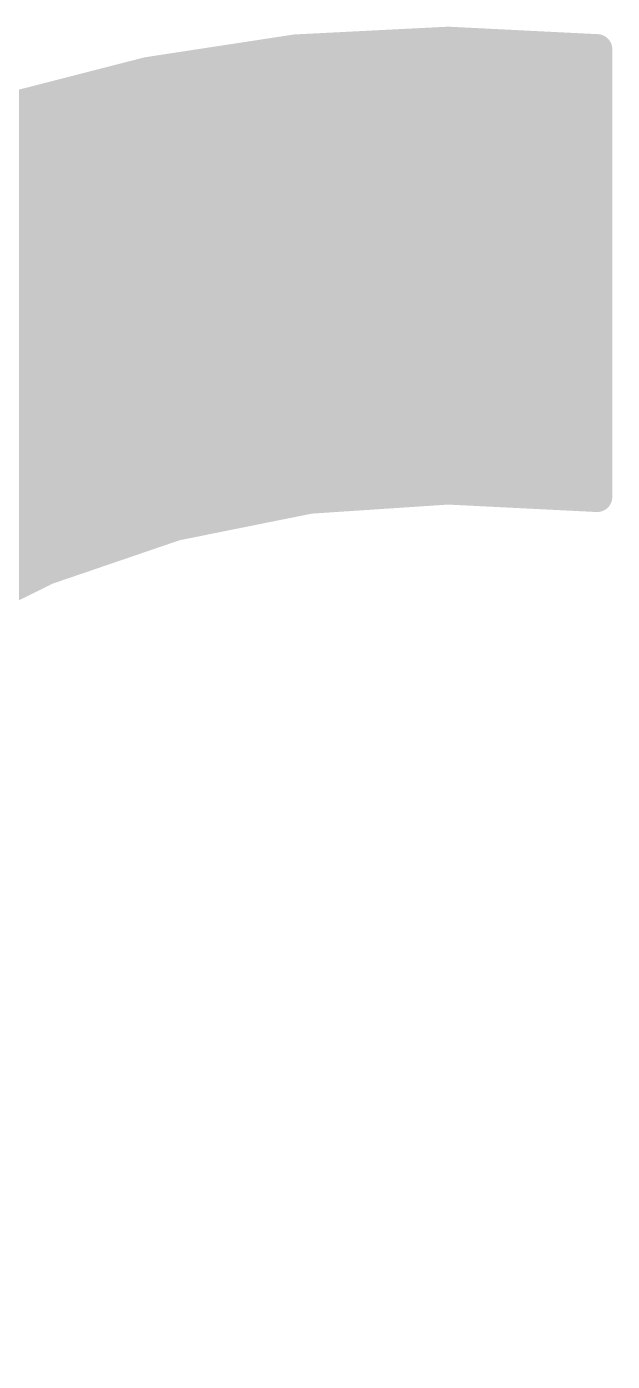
# Model space of a CAD drawing. Extents: x -4 to 157, y -7 to 87.
# Drawn here: x 40.286 to 41.257, y 27.349 to 29.56 of the extents above; entities that cross this region are included whole.
import ezdxf

# ---------------------------------------------------------------- set-up
doc = ezdxf.new("R2010")
doc.units = 0
doc.layers.add('2D_LINE_126', color=255, linetype='CONTINUOUS')

# ---------------------------------------------------------------- blocks, each defined once
blk = doc.blocks.new('SMOOTH_0$05')
at = {"const_width": 0.025}
blk.add_lwpolyline([(-0.0125, 0, 1), (0.0125, 0, 1)], format="xyb", close=True, dxfattribs=at)
blk = doc.blocks.new('DRAWING_204')
at = {"layer": '2D_LINE_126', "const_width": 0.05}
for points in [[(-0.6967, -1.7189), (1.7765, 0.7543)], [(-0.6966, -1.7157), (1.7733, 0.7542)], [(-0.6966, -1.7218), (1.7794, 0.7542)], [(-0.6965, -1.7124), (1.77, 0.7541)], [(-0.6964, -1.7248), (1.7824, 0.754)], [(-0.6963, -1.7092), (1.7668, 0.7539)], [(-0.6963, -1.7277), (1.7853, 0.7539)], [(-0.6961, -1.7059), (1.7635, 0.7538)], [(-0.6961, -1.7307), (1.7883, 0.7537)], [(-0.696, -1.7026), (1.7603, 0.7536)], [(-0.696, -1.7336), (1.7912, 0.7536)], [(-0.6958, -1.6994), (1.757, 0.7534)], [(-0.6958, -1.7366), (1.7942, 0.7534)], [(-0.6957, -1.7395), (1.7971, 0.7533)], [(-0.6956, -1.6961), (1.7537, 0.7533)], [(-0.6955, -1.6929), (1.7505, 0.7531)], [(-0.6953, -1.6896), (1.7472, 0.7529)], [(-0.6952, -1.6863), (1.7439, 0.7528)], [(-0.695, -1.6831), (1.7407, 0.7526)], [(-0.6948, -1.6798), (1.7374, 0.7524)], [(-0.6947, -1.6766), (1.7342, 0.7523)], [(-0.6945, -1.6733), (1.7309, 0.7521)], [(-0.6943, -1.67), (1.7276, 0.7519)], [(-0.6942, -1.6668), (1.7244, 0.7518)], [(-0.694, -1.6635), (1.7211, 0.7516)], [(-0.6938, -1.6602), (1.7179, 0.7514)], [(-0.6937, -1.657), (1.7146, 0.7513)], [(-0.6935, -1.6537), (1.7113, 0.7511)], [(-0.6933, -1.6505), (1.7081, 0.751)], [(-0.6932, -1.6472), (1.7048, 0.7508)], [(-0.693, -1.6439), (1.7015, 0.7506)], [(-0.6928, -1.6407), (1.6983, 0.7505)], [(-0.6927, -1.6374), (1.695, 0.7503)], [(-0.6925, -1.6341), (1.6918, 0.7501)], [(-0.6924, -1.6309), (1.6885, 0.75)], [(-0.6922, -1.6276), (1.6852, 0.7498)], [(-0.692, -1.6244), (1.682, 0.7496)], [(-0.6919, -1.6211), (1.6787, 0.7495)], [(-0.6917, -1.6178), (1.6754, 0.7493)], [(-0.6915, -1.6146), (1.6722, 0.7491)], [(0.5603, -0.4866), (1.8001, 0.7531)], [(0.5849, -0.4652), (1.803, 0.753)], [(0.6094, -0.4438), (1.806, 0.7529)], [(0.6339, -0.4223), (1.8089, 0.7527)], [(0.6584, -0.4009), (1.8119, 0.7526)], [(0.683, -0.3795), (1.8148, 0.7524)], [(0.7075, -0.358), (1.8178, 0.7523)], [(0.727, -0.3416), (1.8207, 0.7521)], [(0.7363, -0.3354), (1.8237, 0.752)], [(0.7456, -0.3292), (1.8266, 0.7518)], [(0.7549, -0.323), (1.8296, 0.7517)], [(0.7642, -0.3168), (1.8325, 0.7515)], [(0.7735, -0.3106), (1.8355, 0.7514)], [(0.7828, -0.3044), (1.8384, 0.7512)], [(0.7922, -0.2982), (1.8414, 0.7511)], [(0.8015, -0.2919), (1.8443, 0.7509)], [(0.8108, -0.2857), (1.8473, 0.7508)], [(0.8201, -0.2795), (1.8502, 0.7506)], [(0.8294, -0.2733), (1.8532, 0.7505)], [(0.8387, -0.2671), (1.8561, 0.7503)], [(0.848, -0.2609), (1.8591, 0.7502)], [(0.8573, -0.2547), (1.862, 0.75)], [(0.8666, -0.2485), (1.865, 0.7499)], [(0.8759, -0.2423), (1.8679, 0.7497)], [(0.8852, -0.2361), (1.8709, 0.7496)], [(0.8945, -0.2299), (1.8738, 0.7495)], [(0.9038, -0.2237), (1.8768, 0.7493)], [(0.9122, -0.2184), (1.8797, 0.7492)], [(0.9183, -0.2154), (1.8827, 0.749)], [(1.523, 0.7416), (1.7758, 0.7544)], [(1.7758, 0.7544), (2.023, 0.742)], [(-0.6914, -1.6113), (1.6689, 0.749)], [(-0.6912, -1.608), (1.6657, 0.7488)], [(-0.691, -1.6048), (1.6624, 0.7486)], [(-0.6909, -1.6015), (1.6591, 0.7485)], [(-0.6907, -1.5983), (1.6559, 0.7483)], [(-0.6905, -1.595), (1.6526, 0.7481)], [(-0.6904, -1.5917), (1.6493, 0.748)], [(-0.6902, -1.5885), (1.6461, 0.7478)], [(-0.69, -1.5852), (1.6428, 0.7477)], [(-0.6899, -1.5819), (1.6396, 0.7475)], [(-0.6897, -1.5787), (1.6363, 0.7473)], [(-0.6896, -1.5754), (1.633, 0.7472)], [(-0.6894, -1.5722), (1.6298, 0.747)], [(-0.6892, -1.5689), (1.6265, 0.7468)], [(-0.6891, -1.5656), (1.6232, 0.7467)], [(-0.6889, -1.5624), (1.62, 0.7465)], [(-0.6887, -1.5591), (1.6167, 0.7463)], [(-0.6886, -1.5559), (1.6135, 0.7462)], [(-0.6884, -1.5526), (1.6102, 0.746)], [(-0.6882, -1.5493), (1.6069, 0.7458)], [(-0.6881, -1.5461), (1.6037, 0.7457)], [(-0.6879, -1.5428), (1.6004, 0.7455)], [(-0.6877, -1.5395), (1.5971, 0.7453)], [(-0.6876, -1.5363), (1.5939, 0.7452)], [(-0.6874, -1.533), (1.5906, 0.745)], [(-0.6872, -1.5298), (1.5874, 0.7449)], [(-0.6871, -1.5265), (1.5841, 0.7447)], [(-0.6869, -1.5232), (1.5808, 0.7445)], [(-0.6868, -1.52), (1.5776, 0.7444)], [(-0.6866, -1.5167), (1.5743, 0.7442)], [(-0.6864, -1.5134), (1.5711, 0.744)], [(-0.6863, -1.5102), (1.5678, 0.7439)], [(-0.6861, -1.5069), (1.5645, 0.7437)], [(-0.6859, -1.5037), (1.5613, 0.7435)], [(-0.6858, -1.5004), (1.558, 0.7434)], [(-0.6856, -1.4971), (1.5547, 0.7432)], [(-0.6854, -1.4939), (1.5515, 0.743)], [(-0.6853, -1.4906), (1.5482, 0.7429)], [(-0.6851, -1.4873), (1.545, 0.7427)], [(-0.6849, -1.4841), (1.5417, 0.7425)], [(-0.6848, -1.4808), (1.5384, 0.7424)], [(-0.6846, -1.4776), (1.5352, 0.7422)], [(-0.6844, -1.4743), (1.5319, 0.7421)], [(-0.6843, -1.471), (1.5286, 0.7419)], [(-0.6841, -1.4678), (1.5254, 0.7417)], [(-0.6838, -1.4644), (1.522, 0.7415)], [(-0.6833, -1.4608), (1.5184, 0.7409)], [(-0.6827, -1.4571), (1.5147, 0.7403)], [(-0.6822, -1.4534), (1.5111, 0.7398)], [(-0.6816, -1.4498), (1.5074, 0.7392)], [(-0.6811, -1.4461), (1.5037, 0.7387)], [(-0.6805, -1.4425), (1.5001, 0.7381)], [(-0.6799, -1.4388), (1.4964, 0.7376)], [(-0.6794, -1.4352), (1.4928, 0.737)], [(-0.6788, -1.4315), (1.4891, 0.7364)], [(-0.6783, -1.4279), (1.4855, 0.7359)], [(-0.6777, -1.4242), (1.4818, 0.7353)], [(-0.6772, -1.4205), (1.4782, 0.7348)], [(-0.6766, -1.4169), (1.4745, 0.7342)], [(-0.676, -1.4132), (1.4708, 0.7336)], [(-0.6755, -1.4096), (1.4672, 0.7331)], [(-0.6749, -1.4059), (1.4635, 0.7325)], [(-0.6744, -1.4023), (1.4599, 0.732)], [(-0.6738, -1.3986), (1.4562, 0.7314)], [(-0.6732, -1.395), (1.4526, 0.7309)], [(-0.6727, -1.3913), (1.4489, 0.7303)], [(-0.6721, -1.3876), (1.4453, 0.7297)], [(-0.6716, -1.384), (1.4416, 0.7292)], [(-0.671, -1.3803), (1.4379, 0.7286)], [(-0.6705, -1.3767), (1.4343, 0.7281)], [(-0.6699, -1.373), (1.4306, 0.7275)], [(-0.6693, -1.3694), (1.427, 0.727)], [(0.9244, -0.2123), (1.8856, 0.7489)], [(0.9306, -0.2093), (1.8886, 0.7487)], [(0.9367, -0.2063), (1.8915, 0.7486)], [(0.9428, -0.2033), (1.8945, 0.7484)], [(0.9489, -0.2002), (1.8974, 0.7483)], [(0.955, -0.1972), (1.9004, 0.7481)], [(0.9612, -0.1942), (1.9033, 0.748)], [(0.9673, -0.1912), (1.9063, 0.7478)], [(0.9734, -0.1881), (1.9092, 0.7477)], [(0.9795, -0.1851), (1.9122, 0.7475)], [(0.9857, -0.1821), (1.9151, 0.7474)], [(0.9918, -0.1791), (1.9181, 0.7472)], [(0.9979, -0.176), (1.921, 0.7471)], [(1.004, -0.173), (1.924, 0.7469)], [(1.0101, -0.17), (1.9269, 0.7468)], [(1.0163, -0.167), (1.9299, 0.7466)], [(1.0224, -0.1639), (1.9328, 0.7465)], [(1.0285, -0.1609), (1.9358, 0.7463)], [(1.0346, -0.1579), (1.9387, 0.7462)], [(1.0408, -0.1549), (1.9417, 0.7461)], [(1.0469, -0.1518), (1.9446, 0.7459)], [(1.053, -0.1488), (1.9476, 0.7458)], [(1.0591, -0.1458), (1.9505, 0.7456)], [(1.0652, -0.1428), (1.9535, 0.7455)], [(1.0714, -0.1397), (1.9564, 0.7453)], [(1.0775, -0.1367), (1.9594, 0.7452)], [(1.0836, -0.1337), (1.9623, 0.745)], [(1.0897, -0.1307), (1.9653, 0.7449)], [(1.0959, -0.1276), (1.9682, 0.7447)], [(1.102, -0.1246), (1.9712, 0.7446)], [(1.1081, -0.1216), (1.9741, 0.7444)], [(1.1135, -0.1192), (1.9771, 0.7443)], [(1.1182, -0.1176), (1.98, 0.7441)], [(1.1229, -0.116), (1.983, 0.744)], [(1.1277, -0.1144), (1.9859, 0.7438)], [(1.1324, -0.1128), (1.9889, 0.7437)], [(1.1371, -0.1112), (1.9918, 0.7435)], [(1.1418, -0.1096), (1.9948, 0.7434)], [(1.1465, -0.108), (1.9977, 0.7432)], [(1.1512, -0.1064), (2.0007, 0.7431)], [(1.1559, -0.1048), (2.0036, 0.7429)], [(1.1606, -0.1032), (2.0066, 0.7428)], [(1.1653, -0.1016), (2.0095, 0.7426)], [(1.17, -0.1), (2.0125, 0.7425)], [(1.1747, -0.0984), (2.0154, 0.7424)], [(1.1794, -0.0968), (2.0184, 0.7422)], [(1.1841, -0.0952), (2.0213, 0.7421)], [(1.1888, -0.0935), (2.023, 0.7407)], [(1.1935, -0.0919), (2.023, 0.7376)], [(1.1982, -0.0903), (2.023, 0.7345)], [(1.2029, -0.0887), (2.023, 0.7314)], [(1.2076, -0.0871), (2.023, 0.7283)], [(1.2775, 0.7041), (1.523, 0.7416)], [(2.023, 0.742), (2.023, 0.0002)], [(-0.6688, -1.3657), (1.4233, 0.7264)], [(-0.6682, -1.3621), (1.4197, 0.7258)], [(-0.6677, -1.3584), (1.416, 0.7253)], [(-0.6671, -1.3547), (1.4124, 0.7247)], [(-0.6666, -1.3511), (1.4087, 0.7242)], [(-0.666, -1.3474), (1.405, 0.7236)], [(-0.6654, -1.3438), (1.4014, 0.723)], [(-0.6649, -1.3401), (1.3977, 0.7225)], [(-0.6643, -1.3365), (1.3941, 0.7219)], [(-0.6638, -1.3328), (1.3904, 0.7214)], [(-0.6632, -1.3292), (1.3868, 0.7208)], [(-0.6626, -1.3255), (1.3831, 0.7203)], [(-0.6621, -1.3219), (1.3795, 0.7197)], [(-0.6615, -1.3182), (1.3758, 0.7191)], [(-0.661, -1.3145), (1.3721, 0.7186)], [(-0.6604, -1.3109), (1.3685, 0.718)], [(-0.6599, -1.3072), (1.3648, 0.7175)], [(-0.6593, -1.3036), (1.3612, 0.7169)], [(-0.6587, -1.2999), (1.3575, 0.7164)], [(-0.6582, -1.2963), (1.3539, 0.7158)], [(-0.6576, -1.2926), (1.3502, 0.7152)], [(-0.6571, -1.289), (1.3466, 0.7147)], [(-0.6565, -1.2853), (1.3429, 0.7141)], [(-0.656, -1.2816), (1.3392, 0.7136)], [(-0.6554, -1.278), (1.3356, 0.713)], [(-0.6548, -1.2743), (1.3319, 0.7124)], [(-0.6543, -1.2707), (1.3283, 0.7119)], [(-0.6537, -1.267), (1.3246, 0.7113)], [(-0.6532, -1.2634), (1.321, 0.7108)], [(-0.6526, -1.2597), (1.3173, 0.7102)], [(-0.652, -1.2561), (1.3137, 0.7097)], [(-0.6515, -1.2524), (1.31, 0.7091)], [(-0.6509, -1.2487), (1.3064, 0.7085)], [(-0.6504, -1.2451), (1.3027, 0.708)], [(-0.6498, -1.2414), (1.299, 0.7074)], [(-0.6493, -1.2378), (1.2954, 0.7069)], [(-0.6487, -1.2341), (1.2917, 0.7063)], [(-0.6481, -1.2305), (1.2881, 0.7058)], [(-0.6476, -1.2268), (1.2844, 0.7052)], [(1.2123, -0.0855), (2.023, 0.7252)], [(1.217, -0.0839), (2.023, 0.7221)], [(1.2217, -0.0823), (2.023, 0.719)], [(1.2264, -0.0807), (2.023, 0.7159)], [(1.2311, -0.0791), (2.023, 0.7128)], [(1.2358, -0.0775), (2.023, 0.7097)], [(1.2405, -0.0759), (2.023, 0.7066)], [(-0.647, -1.2232), (1.2808, 0.7046)], [(-0.6464, -1.2194), (1.2771, 0.704)], [(-0.6453, -1.2153), (1.2729, 0.703)], [(-0.6443, -1.2111), (1.2687, 0.7019)], [(-0.6432, -1.2069), (1.2645, 0.7008)], [(-0.6421, -1.2028), (1.2604, 0.6997)], [(-0.6411, -1.1986), (1.2562, 0.6987)], [(-0.64, -1.1944), (1.252, 0.6976)], [(-0.6389, -1.1903), (1.2479, 0.6965)], [(-0.6378, -1.1861), (1.2437, 0.6955)], [(-0.6368, -1.1819), (1.2395, 0.6944)], [(-0.6357, -1.1778), (1.2354, 0.6933)], [(-0.6346, -1.1736), (1.2312, 0.6922)], [(-0.6336, -1.1694), (1.227, 0.6912)], [(-0.6325, -1.1652), (1.2229, 0.6901)], [(-0.6314, -1.1611), (1.2187, 0.689)], [(-0.6303, -1.1569), (1.2145, 0.6879)], [(-0.6293, -1.1527), (1.2103, 0.6869)], [(-0.6282, -1.1486), (1.2062, 0.6858)], [(-0.6271, -1.1444), (1.202, 0.6847)], [(-0.626, -1.1402), (1.1978, 0.6837)], [(1.0405, 0.6432), (1.2775, 0.7041)], [(1.2453, -0.0743), (2.023, 0.7035)], [(1.25, -0.0727), (2.023, 0.7004)], [(1.2547, -0.0711), (2.023, 0.6973)], [(1.2594, -0.0694), (2.023, 0.6942)], [(1.2641, -0.0678), (2.023, 0.6911)], [(1.2688, -0.0662), (2.023, 0.688)], [(1.2735, -0.0646), (2.023, 0.6849)], [(-0.625, -1.1361), (1.1937, 0.6826)], [(-0.6239, -1.1319), (1.1895, 0.6815)], [(-0.6228, -1.1277), (1.1853, 0.6804)], [(-0.6218, -1.1235), (1.1812, 0.6794)], [(-0.6207, -1.1194), (1.177, 0.6783)], [(-0.6196, -1.1152), (1.1728, 0.6772)], [(-0.6185, -1.111), (1.1687, 0.6762)], [(-0.6175, -1.1069), (1.1645, 0.6751)], [(-0.6164, -1.1027), (1.1603, 0.674)], [(-0.6153, -1.0985), (1.1561, 0.6729)], [(-0.6143, -1.0944), (1.152, 0.6719)], [(-0.6132, -1.0902), (1.1478, 0.6708)], [(-0.6121, -1.086), (1.1436, 0.6697)], [(-0.611, -1.0819), (1.1395, 0.6686)], [(-0.61, -1.0777), (1.1353, 0.6676)], [(-0.6089, -1.0735), (1.1311, 0.6665)], [(-0.6078, -1.0693), (1.127, 0.6654)], [(-0.6068, -1.0652), (1.1228, 0.6644)], [(-0.6057, -1.061), (1.1186, 0.6633)], [(-0.6046, -1.0568), (1.1144, 0.6622)], [(-0.6035, -1.0527), (1.1103, 0.6611)], [(1.2782, -0.063), (2.023, 0.6818)], [(1.2829, -0.0614), (2.023, 0.6787)], [(1.2876, -0.0598), (2.023, 0.6756)], [(1.2923, -0.0582), (2.023, 0.6725)], [(1.297, -0.0566), (2.023, 0.6694)], [(1.3017, -0.055), (2.023, 0.6663)], [(1.3064, -0.0534), (2.023, 0.6632)], [(-0.6025, -1.0485), (1.1061, 0.6601)], [(-0.6014, -1.0443), (1.1019, 0.659)], [(-0.6003, -1.0402), (1.0978, 0.6579)], [(-0.5992, -1.036), (1.0936, 0.6569)], [(-0.5982, -1.0318), (1.0894, 0.6558)], [(-0.5971, -1.0276), (1.0853, 0.6547)], [(-0.596, -1.0235), (1.0811, 0.6536)], [(-0.595, -1.0193), (1.0769, 0.6526)], [(-0.5939, -1.0151), (1.0728, 0.6515)], [(-0.5928, -1.011), (1.0686, 0.6504)], [(-0.5917, -1.0068), (1.0644, 0.6494)], [(-0.5907, -1.0026), (1.0602, 0.6483)], [(-0.5896, -0.9985), (1.0561, 0.6472)], [(1.3111, -0.0518), (2.023, 0.6601)], [(1.3158, -0.0502), (2.023, 0.657)], [(1.3205, -0.0486), (2.023, 0.6539)], [(1.325, -0.0471), (2.023, 0.6508)], [(1.3289, -0.0464), (2.023, 0.6478)], [(1.3328, -0.0456), (2.023, 0.6447)], [(1.3367, -0.0448), (2.023, 0.6416)], [(1.3405, -0.044), (2.023, 0.6385)], [(1.3444, -0.0432), (2.023, 0.6354)], [(1.3483, -0.0425), (2.023, 0.6323)], [(1.3522, -0.0417), (2.023, 0.6292)], [(1.3561, -0.0409), (2.023, 0.6261)], [(1.3599, -0.0401), (2.023, 0.623)], [(1.3638, -0.0393), (2.023, 0.6199)], [(1.3677, -0.0386), (2.023, 0.6168)], [(1.3716, -0.0378), (2.023, 0.6137)], [(1.3754, -0.037), (2.023, 0.6106)], [(1.3793, -0.0362), (2.023, 0.6075)], [(1.3832, -0.0354), (2.023, 0.6044)], [(1.3871, -0.0347), (2.023, 0.6013)], [(1.3909, -0.0339), (2.023, 0.5982)], [(1.3948, -0.0331), (2.023, 0.5951)], [(1.3987, -0.0323), (2.023, 0.592)], [(1.4026, -0.0316), (2.023, 0.5889)], [(1.4065, -0.0308), (2.023, 0.5858)], [(1.4103, -0.03), (2.023, 0.5827)], [(1.4142, -0.0292), (2.023, 0.5796)], [(1.4181, -0.0284), (2.023, 0.5765)], [(1.422, -0.0277), (2.023, 0.5734)], [(1.4258, -0.0269), (2.023, 0.5703)], [(1.4297, -0.0261), (2.023, 0.5672)], [(1.4336, -0.0253), (2.023, 0.5641)], [(1.4375, -0.0245), (2.023, 0.561)], [(1.4413, -0.0238), (2.023, 0.5579)], [(1.4452, -0.023), (2.023, 0.5548)], [(1.4491, -0.0222), (2.023, 0.5517)], [(1.453, -0.0214), (2.023, 0.5486)], [(1.4568, -0.0206), (2.023, 0.5455)], [(1.4607, -0.0199), (2.023, 0.5424)], [(1.4646, -0.0191), (2.023, 0.5393)], [(1.4685, -0.0183), (2.023, 0.5362)], [(1.4724, -0.0175), (2.023, 0.5331)], [(1.4762, -0.0167), (2.023, 0.53)], [(1.4801, -0.016), (2.023, 0.527)], [(1.484, -0.0152), (2.023, 0.5239)], [(1.4879, -0.0144), (2.023, 0.5208)], [(1.4917, -0.0136), (2.023, 0.5177)], [(1.4956, -0.0129), (2.023, 0.5146)], [(1.4995, -0.0121), (2.023, 0.5115)], [(1.5034, -0.0113), (2.023, 0.5084)], [(1.5072, -0.0105), (2.023, 0.5053)], [(1.5111, -0.0097), (2.023, 0.5022)], [(1.515, -0.009), (2.023, 0.4991)], [(1.5189, -0.0082), (2.023, 0.496)], [(1.5228, -0.0074), (2.023, 0.4929)], [(1.5266, -0.0066), (2.023, 0.4898)], [(1.5305, -0.0058), (2.023, 0.4867)], [(1.5344, -0.0051), (2.023, 0.4836)], [(1.5383, -0.0043), (2.023, 0.4805)], [(1.5421, -0.0035), (2.023, 0.4774)], [(1.546, -0.0027), (2.023, 0.4743)], [(1.5494, -0.0024), (2.023, 0.4712)], [(1.5527, -0.0022), (2.023, 0.4681)], [(1.556, -0.002), (2.023, 0.465)], [(1.5594, -0.0018), (2.023, 0.4619)], [(1.5627, -0.0015), (2.023, 0.4588)], [(1.566, -0.0013), (2.023, 0.4557)], [(1.5693, -0.0011), (2.023, 0.4526)], [(1.5726, -0.0009), (2.023, 0.4495)], [(1.5759, -0.0007), (2.023, 0.4464)], [(1.5793, -0.0004), (2.023, 0.4433)], [(1.5826, -0.0002), (2.023, 0.4402)], [(1.5859, 0), (2.023, 0.4371)], [(1.5892, 0.0002), (2.023, 0.434)], [(1.5925, 0.0004), (2.023, 0.4309)], [(1.5959, 0.0007), (2.023, 0.4278)], [(1.5992, 0.0009), (2.023, 0.4247)], [(1.6025, 0.0011), (2.023, 0.4216)], [(1.6058, 0.0013), (2.023, 0.4185)], [(1.6091, 0.0015), (2.023, 0.4154)], [(1.6124, 0.0018), (2.023, 0.4123)], [(1.6158, 0.002), (2.023, 0.4092)], [(1.6191, 0.0022), (2.023, 0.4062)], [(1.6224, 0.0024), (2.023, 0.4031)], [(1.6257, 0.0026), (2.023, 0.4)], [(1.629, 0.0029), (2.023, 0.3969)], [(1.6323, 0.0031), (2.023, 0.3938)], [(1.6357, 0.0033), (2.023, 0.3907)], [(1.639, 0.0035), (2.023, 0.3876)], [(1.6423, 0.0037), (2.023, 0.3845)], [(1.6456, 0.004), (2.023, 0.3814)], [(1.6489, 0.0042), (2.023, 0.3783)], [(1.6523, 0.0044), (2.023, 0.3752)], [(1.6556, 0.0046), (2.023, 0.3721)], [(1.6589, 0.0048), (2.023, 0.369)], [(1.6622, 0.0051), (2.023, 0.3659)], [(1.6655, 0.0053), (2.023, 0.3628)], [(1.6688, 0.0055), (2.023, 0.3597)], [(1.6722, 0.0057), (2.023, 0.3566)], [(1.6755, 0.0059), (2.023, 0.3535)], [(1.6788, 0.0062), (2.023, 0.3504)], [(1.6821, 0.0064), (2.023, 0.3473)], [(1.6854, 0.0066), (2.023, 0.3442)], [(1.6887, 0.0068), (2.023, 0.3411)], [(1.6921, 0.007), (2.023, 0.338)], [(1.6954, 0.0073), (2.023, 0.3349)], [(1.6987, 0.0075), (2.023, 0.3318)], [(1.702, 0.0077), (2.023, 0.3287)], [(1.7053, 0.0079), (2.023, 0.3256)], [(1.7087, 0.0081), (2.023, 0.3225)], [(1.712, 0.0084), (2.023, 0.3194)], [(1.7153, 0.0086), (2.023, 0.3163)], [(1.7186, 0.0088), (2.023, 0.3132)], [(1.7219, 0.009), (2.023, 0.3101)], [(1.7252, 0.0092), (2.023, 0.307)], [(1.7286, 0.0095), (2.023, 0.3039)], [(1.7319, 0.0097), (2.023, 0.3008)], [(1.7352, 0.0099), (2.023, 0.2977)], [(1.7385, 0.0101), (2.023, 0.2946)], [(1.7418, 0.0104), (2.023, 0.2915)], [(1.7451, 0.0106), (2.023, 0.2884)], [(1.7485, 0.0108), (2.023, 0.2853)], [(1.7518, 0.011), (2.023, 0.2823)], [(1.7551, 0.0112), (2.023, 0.2792)], [(1.7584, 0.0115), (2.023, 0.2761)], [(1.7617, 0.0117), (2.023, 0.273)], [(1.7651, 0.0119), (2.023, 0.2699)], [(1.7684, 0.0121), (2.023, 0.2668)], [(1.7717, 0.0123), (2.023, 0.2637)], [(1.775, 0.0126), (2.023, 0.2606)], [(1.778, 0.0125), (2.023, 0.2575)], [(1.781, 0.0123), (2.023, 0.2544)], [(1.7839, 0.0122), (2.023, 0.2513)], [(1.7869, 0.012), (2.023, 0.2482)], [(1.7898, 0.0119), (2.023, 0.2451)], [(1.7928, 0.0118), (2.023, 0.242)], [(1.7957, 0.0116), (2.023, 0.2389)], [(1.7987, 0.0115), (2.023, 0.2358)], [(1.8016, 0.0113), (2.023, 0.2327)], [(1.8046, 0.0112), (2.023, 0.2296)], [(1.8075, 0.011), (2.023, 0.2265)], [(1.8105, 0.0109), (2.023, 0.2234)], [(1.8134, 0.0107), (2.023, 0.2203)], [(1.8164, 0.0106), (2.023, 0.2172)], [(1.8193, 0.0104), (2.023, 0.2141)], [(1.8223, 0.0103), (2.023, 0.211)], [(1.8252, 0.0101), (2.023, 0.2079)], [(1.8282, 0.01), (2.023, 0.2048)], [(1.8311, 0.0098), (2.023, 0.2017)], [(1.8341, 0.0097), (2.023, 0.1986)], [(1.837, 0.0095), (2.023, 0.1955)], [(1.84, 0.0094), (2.023, 0.1924)], [(1.8429, 0.0092), (2.023, 0.1893)], [(1.8459, 0.0091), (2.023, 0.1862)], [(1.8488, 0.0089), (2.023, 0.1831)], [(1.8518, 0.0088), (2.023, 0.18)], [(1.8547, 0.0086), (2.023, 0.1769)], [(1.8577, 0.0085), (2.023, 0.1738)], [(1.8606, 0.0084), (2.023, 0.1707)], [(1.8636, 0.0082), (2.023, 0.1676)], [(1.8665, 0.0081), (2.023, 0.1645)], [(1.8695, 0.0079), (2.023, 0.1615)], [(1.8724, 0.0078), (2.023, 0.1584)], [(1.8754, 0.0076), (2.023, 0.1553)], [(1.8783, 0.0075), (2.023, 0.1522)], [(1.8813, 0.0073), (2.023, 0.1491)], [(1.8842, 0.0072), (2.023, 0.146)], [(1.8872, 0.007), (2.023, 0.1429)], [(1.8901, 0.0069), (2.023, 0.1398)], [(1.8931, 0.0067), (2.023, 0.1367)], [(1.896, 0.0066), (2.023, 0.1336)], [(1.899, 0.0064), (2.023, 0.1305)], [(1.9019, 0.0063), (2.023, 0.1274)], [(1.9049, 0.0061), (2.023, 0.1243)], [(1.9078, 0.006), (2.023, 0.1212)], [(1.9108, 0.0058), (2.023, 0.1181)], [(1.9137, 0.0057), (2.023, 0.115)], [(1.9167, 0.0055), (2.023, 0.1119)], [(1.9196, 0.0054), (2.023, 0.1088)], [(1.9226, 0.0052), (2.023, 0.1057)], [(1.9255, 0.0051), (2.023, 0.1026)], [(1.9285, 0.005), (2.023, 0.0995)], [(1.9314, 0.0048), (2.023, 0.0964)], [(1.9344, 0.0047), (2.023, 0.0933)], [(1.9373, 0.0045), (2.023, 0.0902)], [(1.9403, 0.0044), (2.023, 0.0871)], [(1.9432, 0.0042), (2.023, 0.084)], [(1.9462, 0.0041), (2.023, 0.0809)], [(1.9491, 0.0039), (2.023, 0.0778)], [(1.9521, 0.0038), (2.023, 0.0747)], [(1.955, 0.0036), (2.023, 0.0716)], [(1.958, 0.0035), (2.023, 0.0685)], [(1.9609, 0.0033), (2.023, 0.0654)], [(1.9639, 0.0032), (2.023, 0.0623)], [(1.9668, 0.003), (2.023, 0.0592)], [(1.9698, 0.0029), (2.023, 0.0561)], [(1.9727, 0.0027), (2.023, 0.053)], [(1.9757, 0.0026), (2.023, 0.0499)], [(1.9786, 0.0024), (2.023, 0.0468)], [(1.9816, 0.0023), (2.023, 0.0437)], [(1.9845, 0.0021), (2.023, 0.0406)], [(1.9875, 0.002), (2.023, 0.0376)], [(1.9904, 0.0019), (2.023, 0.0345)], [(1.9934, 0.0017), (2.023, 0.0314)], [(1.9963, 0.0016), (2.023, 0.0283)], [(1.9993, 0.0014), (2.023, 0.0252)], [(2.0022, 0.0013), (2.023, 0.0221)], [(1.5465, -0.0026), (1.3242, -0.0473)], [(1.7758, 0.0126), (1.5465, -0.0026)], [(2.023, 0.0002), (1.7758, 0.0126)], [(2.0052, 0.0011), (2.023, 0.019)], [(2.0081, 0.001), (2.023, 0.0159)], [(2.0111, 0.0008), (2.023, 0.0128)], [(2.014, 0.0007), (2.023, 0.0097)], [(2.017, 0.0005), (2.023, 0.0066)], [(2.0199, 0.0004), (2.023, 0.0035)], [(2.0229, 0.0002), (2.023, 0.0004)], [(1.3242, -0.0473), (1.1113, -0.12)]]:
    blk.add_lwpolyline(points, dxfattribs=at)
at = {"layer": '2D_LINE_126'}
for p in [(1.6722, 0.7491), (1.6754, 0.7493), (1.6787, 0.7495), (1.682, 0.7496), (1.6852, 0.7498), (1.6885, 0.75), (1.6918, 0.7501), (1.695, 0.7503), (1.6983, 0.7505), (1.7015, 0.7506), (1.7048, 0.7508), (1.7081, 0.751), (1.7113, 0.7511), (1.7146, 0.7513), (1.7179, 0.7514), (1.7211, 0.7516), (1.7244, 0.7518), (1.7276, 0.7519), (1.7309, 0.7521), (1.7342, 0.7523), (1.7374, 0.7524), (1.7407, 0.7526), (1.7439, 0.7528), (1.7472, 0.7529), (1.7505, 0.7531), (1.7537, 0.7533), (1.757, 0.7534), (1.7603, 0.7536), (1.7635, 0.7538), (1.7668, 0.7539), (1.77, 0.7541), (1.7733, 0.7542), (1.7758, 0.7544), (1.7758, 0.7544), (1.7765, 0.7543), (1.7794, 0.7542), (1.7824, 0.754), (1.7853, 0.7539), (1.7883, 0.7537), (1.7912, 0.7536), (1.7942, 0.7534), (1.7971, 0.7533), (1.8001, 0.7531), (1.803, 0.753), (1.806, 0.7529), (1.8089, 0.7527), (1.8119, 0.7526), (1.8148, 0.7524), (1.8178, 0.7523), (1.8207, 0.7521), (1.8237, 0.752), (1.8266, 0.7518), (1.8296, 0.7517), (1.8325, 0.7515), (1.8355, 0.7514), (1.8384, 0.7512), (1.8414, 0.7511), (1.8443, 0.7509), (1.8473, 0.7508), (1.8502, 0.7506), (1.8532, 0.7505), (1.8561, 0.7503), (1.8591, 0.7502), (1.862, 0.75), (1.865, 0.7499), (1.8679, 0.7497), (1.8709, 0.7496), (1.8738, 0.7495), (1.8768, 0.7493), (1.8797, 0.7492), (1.8827, 0.749), (1.427, 0.727), (1.4306, 0.7275), (1.4343, 0.7281), (1.4379, 0.7286), (1.4416, 0.7292), (1.4453, 0.7297), (1.4489, 0.7303), (1.4526, 0.7309), (1.4562, 0.7314), (1.4599, 0.732), (1.4635, 0.7325), (1.4672, 0.7331), (1.4708, 0.7336), (1.4745, 0.7342), (1.4782, 0.7348), (1.4818, 0.7353), (1.4855, 0.7359), (1.4891, 0.7364), (1.4928, 0.737), (1.4964, 0.7376), (1.5001, 0.7381), (1.5037, 0.7387), (1.5074, 0.7392), (1.5111, 0.7398), (1.5147, 0.7403), (1.5184, 0.7409), (1.522, 0.7415), (1.523, 0.7416), (1.523, 0.7416), (1.5254, 0.7417), (1.5286, 0.7419), (1.5319, 0.7421), (1.5352, 0.7422), (1.5384, 0.7424), (1.5417, 0.7425), (1.545, 0.7427), (1.5482, 0.7429), (1.5515, 0.743), (1.5547, 0.7432), (1.558, 0.7434), (1.5613, 0.7435), (1.5645, 0.7437), (1.5678, 0.7439), (1.5711, 0.744), (1.5743, 0.7442), (1.5776, 0.7444), (1.5808, 0.7445), (1.5841, 0.7447), (1.5874, 0.7449), (1.5906, 0.745), (1.5939, 0.7452), (1.5971, 0.7453), (1.6004, 0.7455), (1.6037, 0.7457), (1.6069, 0.7458), (1.6102, 0.746), (1.6135, 0.7462), (1.6167, 0.7463), (1.62, 0.7465), (1.6232, 0.7467), (1.6265, 0.7468), (1.6298, 0.747), (1.633, 0.7472), (1.6363, 0.7473), (1.6396, 0.7475), (1.6428, 0.7477), (1.6461, 0.7478), (1.6493, 0.748), (1.6526, 0.7481), (1.6559, 0.7483), (1.6591, 0.7485), (1.6624, 0.7486), (1.6657, 0.7488), (1.6689, 0.749), (1.8856, 0.7489), (1.8886, 0.7487), (1.8915, 0.7486), (1.8945, 0.7484), (1.8974, 0.7483), (1.9004, 0.7481), (1.9033, 0.748), (1.9063, 0.7478), (1.9092, 0.7477), (1.9122, 0.7475), (1.9151, 0.7474), (1.9181, 0.7472), (1.921, 0.7471), (1.924, 0.7469), (1.9269, 0.7468), (1.9299, 0.7466), (1.9328, 0.7465), (1.9358, 0.7463), (1.9387, 0.7462), (1.9417, 0.7461), (1.9446, 0.7459), (1.9476, 0.7458), (1.9505, 0.7456), (1.9535, 0.7455), (1.9564, 0.7453), (1.9594, 0.7452), (1.9623, 0.745), (1.9653, 0.7449), (1.9682, 0.7447), (1.9712, 0.7446), (1.9741, 0.7444), (1.9771, 0.7443), (1.98, 0.7441), (1.983, 0.744), (1.9859, 0.7438), (1.9889, 0.7437), (1.9918, 0.7435), (1.9948, 0.7434), (1.9977, 0.7432), (2.0007, 0.7431), (2.0036, 0.7429), (2.0066, 0.7428), (2.0095, 0.7426), (2.0125, 0.7425), (2.0154, 0.7424), (2.0184, 0.7422), (2.0213, 0.7421), (2.023, 0.742), (2.023, 0.742), (2.023, 0.7407), (2.023, 0.7376), (2.023, 0.7345), (2.023, 0.7314), (2.023, 0.7283), (1.2844, 0.7052), (1.2881, 0.7058), (1.2917, 0.7063), (1.2954, 0.7069), (1.299, 0.7074), (1.3027, 0.708), (1.3064, 0.7085), (1.31, 0.7091), (1.3137, 0.7097), (1.3173, 0.7102), (1.321, 0.7108), (1.3246, 0.7113), (1.3283, 0.7119), (1.3319, 0.7124), (1.3356, 0.713), (1.3392, 0.7136), (1.3429, 0.7141), (1.3466, 0.7147), (1.3502, 0.7152), (1.3539, 0.7158), (1.3575, 0.7164), (1.3612, 0.7169), (1.3648, 0.7175), (1.3685, 0.718), (1.3721, 0.7186), (1.3758, 0.7191), (1.3795, 0.7197), (1.3831, 0.7203), (1.3868, 0.7208), (1.3904, 0.7214), (1.3941, 0.7219), (1.3977, 0.7225), (1.4014, 0.723), (1.405, 0.7236), (1.4087, 0.7242), (1.4124, 0.7247), (1.416, 0.7253), (1.4197, 0.7258), (1.4233, 0.7264), (2.023, 0.7252), (2.023, 0.7221), (2.023, 0.719), (2.023, 0.7159), (2.023, 0.7128), (2.023, 0.7097), (2.023, 0.7066), (1.1978, 0.6837), (1.202, 0.6847), (1.2062, 0.6858), (1.2103, 0.6869), (1.2145, 0.6879), (1.2187, 0.689), (1.2229, 0.6901), (1.227, 0.6912), (1.2312, 0.6922), (1.2354, 0.6933), (1.2395, 0.6944), (1.2437, 0.6955), (1.2479, 0.6965), (1.252, 0.6976), (1.2562, 0.6987), (1.2604, 0.6997), (1.2645, 0.7008), (1.2687, 0.7019), (1.2729, 0.703), (1.2771, 0.704), (1.2775, 0.7041), (1.2775, 0.7041), (1.2808, 0.7046), (2.023, 0.7035), (2.023, 0.7004), (2.023, 0.6973), (2.023, 0.6942), (2.023, 0.6911), (2.023, 0.688), (2.023, 0.6849), (1.1103, 0.6611), (1.1144, 0.6622), (1.1186, 0.6633), (1.1228, 0.6644), (1.127, 0.6654), (1.1311, 0.6665), (1.1353, 0.6676), (1.1395, 0.6686), (1.1436, 0.6697), (1.1478, 0.6708), (1.152, 0.6719), (1.1561, 0.6729), (1.1603, 0.674), (1.1645, 0.6751), (1.1687, 0.6762), (1.1728, 0.6772), (1.177, 0.6783), (1.1812, 0.6794), (1.1853, 0.6804), (1.1895, 0.6815), (1.1937, 0.6826), (2.023, 0.6818), (2.023, 0.6787), (2.023, 0.6756), (2.023, 0.6725), (2.023, 0.6694), (2.023, 0.6663), (2.023, 0.6632), (1.0561, 0.6472), (1.0602, 0.6483), (1.0644, 0.6494), (1.0686, 0.6504), (1.0728, 0.6515), (1.0769, 0.6526), (1.0811, 0.6536), (1.0853, 0.6547), (1.0894, 0.6558), (1.0936, 0.6569), (1.0978, 0.6579), (1.1019, 0.659), (1.1061, 0.6601), (2.023, 0.6601), (2.023, 0.657), (2.023, 0.6539), (2.023, 0.6508), (2.023, 0.6478), (2.023, 0.6447), (2.023, 0.6416), (2.023, 0.6385), (2.023, 0.6354), (2.023, 0.6323), (2.023, 0.6292), (2.023, 0.6261), (2.023, 0.623), (2.023, 0.6199), (2.023, 0.6168), (2.023, 0.6137), (2.023, 0.6106), (2.023, 0.6075), (2.023, 0.6044), (2.023, 0.6013), (2.023, 0.5982), (2.023, 0.5951), (2.023, 0.592), (2.023, 0.5889), (2.023, 0.5858), (2.023, 0.5827), (2.023, 0.5796), (2.023, 0.5765), (2.023, 0.5734), (2.023, 0.5703), (2.023, 0.5672), (2.023, 0.5641), (2.023, 0.561), (2.023, 0.5579), (2.023, 0.5548), (2.023, 0.5517), (2.023, 0.5486), (2.023, 0.5455), (2.023, 0.5424), (2.023, 0.5393), (2.023, 0.5362), (2.023, 0.5331), (2.023, 0.53), (2.023, 0.527), (2.023, 0.5239), (2.023, 0.5208), (2.023, 0.5177), (2.023, 0.5146), (2.023, 0.5115), (2.023, 0.5084), (2.023, 0.5053), (2.023, 0.5022), (2.023, 0.4991), (2.023, 0.496), (2.023, 0.4929), (2.023, 0.4898), (2.023, 0.4867), (2.023, 0.4836), (2.023, 0.4805), (2.023, 0.4774), (2.023, 0.4743), (2.023, 0.4712), (2.023, 0.4681), (2.023, 0.465), (2.023, 0.4619), (2.023, 0.4588), (2.023, 0.4557), (2.023, 0.4526), (2.023, 0.4495), (2.023, 0.4464), (2.023, 0.4433), (2.023, 0.4402), (2.023, 0.4371), (2.023, 0.434), (2.023, 0.4309), (2.023, 0.4278), (2.023, 0.4247), (2.023, 0.4216), (2.023, 0.4185), (2.023, 0.4154), (2.023, 0.4123), (2.023, 0.4092), (2.023, 0.4062), (2.023, 0.4031), (2.023, 0.4), (2.023, 0.3969), (2.023, 0.3938), (2.023, 0.3907), (2.023, 0.3876), (2.023, 0.3845), (2.023, 0.3814), (2.023, 0.3783), (2.023, 0.3752), (2.023, 0.3721), (2.023, 0.369), (2.023, 0.3659), (2.023, 0.3628), (2.023, 0.3597), (2.023, 0.3566), (2.023, 0.3535), (2.023, 0.3504), (2.023, 0.3473), (2.023, 0.3442), (2.023, 0.3411), (2.023, 0.338), (2.023, 0.3349), (2.023, 0.3318), (2.023, 0.3287), (2.023, 0.3256), (2.023, 0.3225), (2.023, 0.3194), (2.023, 0.3163), (2.023, 0.3132), (2.023, 0.3101), (2.023, 0.307), (2.023, 0.3039), (2.023, 0.3008), (2.023, 0.2977), (2.023, 0.2946), (2.023, 0.2915), (2.023, 0.2884), (2.023, 0.2853), (2.023, 0.2823), (2.023, 0.2792), (2.023, 0.2761), (2.023, 0.273), (2.023, 0.2699), (2.023, 0.2668), (2.023, 0.2637), (2.023, 0.2606), (2.023, 0.2575), (2.023, 0.2544), (2.023, 0.2513), (2.023, 0.2482), (2.023, 0.2451), (2.023, 0.242), (2.023, 0.2389), (2.023, 0.2358), (2.023, 0.2327), (2.023, 0.2296), (2.023, 0.2265), (2.023, 0.2234), (2.023, 0.2203), (2.023, 0.2172), (2.023, 0.2141), (2.023, 0.211), (2.023, 0.2079), (2.023, 0.2048), (2.023, 0.2017), (2.023, 0.1986), (2.023, 0.1955), (2.023, 0.1924), (2.023, 0.1893), (2.023, 0.1862), (2.023, 0.1831), (2.023, 0.18), (2.023, 0.1769), (2.023, 0.1738), (2.023, 0.1707), (2.023, 0.1676), (2.023, 0.1645), (2.023, 0.1615), (2.023, 0.1584), (2.023, 0.1553), (2.023, 0.1522), (2.023, 0.1491), (2.023, 0.146), (2.023, 0.1429), (2.023, 0.1398), (2.023, 0.1367), (2.023, 0.1336), (2.023, 0.1305), (2.023, 0.1274), (2.023, 0.1243), (2.023, 0.1212), (2.023, 0.1181), (2.023, 0.115), (2.023, 0.1119), (2.023, 0.1088), (2.023, 0.1057), (2.023, 0.1026), (2.023, 0.0995), (2.023, 0.0964), (2.023, 0.0933), (2.023, 0.0902), (2.023, 0.0871), (2.023, 0.084), (2.023, 0.0809), (2.023, 0.0778), (2.023, 0.0747), (2.023, 0.0716), (2.023, 0.0685), (2.023, 0.0654), (2.023, 0.0623), (2.023, 0.0592), (2.023, 0.0561), (2.023, 0.053), (2.023, 0.0499), (2.023, 0.0468), (2.023, 0.0437), (2.023, 0.0406), (2.023, 0.0376), (2.023, 0.0345), (2.023, 0.0314), (2.023, 0.0283), (2.023, 0.0252), (2.023, 0.0221), (1.546, -0.0027), (1.5465, -0.0026), (1.5465, -0.0026), (1.5494, -0.0024), (1.5527, -0.0022), (1.556, -0.002), (1.5594, -0.0018), (1.5627, -0.0015), (1.566, -0.0013), (1.5693, -0.0011), (1.5726, -0.0009), (1.5759, -0.0007), (1.5793, -0.0004), (1.5826, -0.0002), (1.5859, 0), (1.5892, 0.0002), (1.5925, 0.0004), (1.5959, 0.0007), (1.5992, 0.0009), (1.6025, 0.0011), (1.6058, 0.0013), (1.6091, 0.0015), (1.6124, 0.0018), (1.6158, 0.002), (1.6191, 0.0022), (1.6224, 0.0024), (1.6257, 0.0026), (1.629, 0.0029), (1.6323, 0.0031), (1.6357, 0.0033), (1.639, 0.0035), (1.6423, 0.0037), (1.6456, 0.004), (1.6489, 0.0042), (1.6523, 0.0044), (1.6556, 0.0046), (1.6589, 0.0048), (1.6622, 0.0051), (1.6655, 0.0053), (1.6688, 0.0055), (1.6722, 0.0057), (1.6755, 0.0059), (1.6788, 0.0062), (1.6821, 0.0064), (1.6854, 0.0066), (1.6887, 0.0068), (1.6921, 0.007), (1.6954, 0.0073), (1.6987, 0.0075), (1.702, 0.0077), (1.7053, 0.0079), (1.7087, 0.0081), (1.712, 0.0084), (1.7153, 0.0086), (1.7186, 0.0088), (1.7219, 0.009), (1.7252, 0.0092), (1.7286, 0.0095), (1.7319, 0.0097), (1.7352, 0.0099), (1.7385, 0.0101), (1.7418, 0.0104), (1.7451, 0.0106), (1.7485, 0.0108), (1.7518, 0.011), (1.7551, 0.0112), (1.7584, 0.0115), (1.7617, 0.0117), (1.7651, 0.0119), (1.7684, 0.0121), (1.7717, 0.0123), (1.775, 0.0126), (1.7758, 0.0126), (1.7758, 0.0126), (1.778, 0.0125), (1.781, 0.0123), (1.7839, 0.0122), (1.7869, 0.012), (1.7898, 0.0119), (1.7928, 0.0118), (1.7957, 0.0116), (1.7987, 0.0115), (1.8016, 0.0113), (1.8046, 0.0112), (1.8075, 0.011), (1.8105, 0.0109), (1.8134, 0.0107), (1.8164, 0.0106), (1.8193, 0.0104), (1.8223, 0.0103), (1.8252, 0.0101), (1.8282, 0.01), (1.8311, 0.0098), (1.8341, 0.0097), (1.837, 0.0095), (1.84, 0.0094), (1.8429, 0.0092), (1.8459, 0.0091), (1.8488, 0.0089), (1.8518, 0.0088), (1.8547, 0.0086), (1.8577, 0.0085), (1.8606, 0.0084), (1.8636, 0.0082), (1.8665, 0.0081), (1.8695, 0.0079), (1.8724, 0.0078), (1.8754, 0.0076), (1.8783, 0.0075), (1.8813, 0.0073), (1.8842, 0.0072), (1.8872, 0.007), (1.8901, 0.0069), (1.8931, 0.0067), (1.896, 0.0066), (1.899, 0.0064), (1.9019, 0.0063), (1.9049, 0.0061), (1.9078, 0.006), (1.9108, 0.0058), (1.9137, 0.0057), (1.9167, 0.0055), (1.9196, 0.0054), (1.9226, 0.0052), (1.9255, 0.0051), (1.9285, 0.005), (1.9314, 0.0048), (1.9344, 0.0047), (1.9373, 0.0045), (1.9403, 0.0044), (1.9432, 0.0042), (1.9462, 0.0041), (1.9491, 0.0039), (1.9521, 0.0038), (1.955, 0.0036), (1.958, 0.0035), (1.9609, 0.0033), (1.9639, 0.0032), (1.9668, 0.003), (1.9698, 0.0029), (1.9727, 0.0027), (1.9757, 0.0026), (1.9786, 0.0024), (1.9816, 0.0023), (1.9845, 0.0021), (1.9875, 0.002), (1.9904, 0.0019), (1.9934, 0.0017), (1.9963, 0.0016), (1.9993, 0.0014), (2.0022, 0.0013), (2.0052, 0.0011), (2.0081, 0.001), (2.0111, 0.0008), (2.014, 0.0007), (2.017, 0.0005), (2.0199, 0.0004), (2.0229, 0.0002), (2.023, 0.019), (2.023, 0.0159), (2.023, 0.0128), (2.023, 0.0097), (2.023, 0.0066), (2.023, 0.0035), (2.023, 0.0004), (2.023, 0.0002), (2.023, 0.0002), (1.4375, -0.0245), (1.4413, -0.0238), (1.4452, -0.023), (1.4491, -0.0222), (1.453, -0.0214), (1.4568, -0.0206), (1.4607, -0.0199), (1.4646, -0.0191), (1.4685, -0.0183), (1.4724, -0.0175), (1.4762, -0.0167), (1.4801, -0.016), (1.484, -0.0152), (1.4879, -0.0144), (1.4917, -0.0136), (1.4956, -0.0129), (1.4995, -0.0121), (1.5034, -0.0113), (1.5072, -0.0105), (1.5111, -0.0097), (1.515, -0.009), (1.5189, -0.0082), (1.5228, -0.0074), (1.5266, -0.0066), (1.5305, -0.0058), (1.5344, -0.0051), (1.5383, -0.0043), (1.5421, -0.0035), (1.3289, -0.0464), (1.3328, -0.0456), (1.3367, -0.0448), (1.3405, -0.044), (1.3444, -0.0432), (1.3483, -0.0425), (1.3522, -0.0417), (1.3561, -0.0409), (1.3599, -0.0401), (1.3638, -0.0393), (1.3677, -0.0386), (1.3716, -0.0378), (1.3754, -0.037), (1.3793, -0.0362), (1.3832, -0.0354), (1.3871, -0.0347), (1.3909, -0.0339), (1.3948, -0.0331), (1.3987, -0.0323), (1.4026, -0.0316), (1.4065, -0.0308), (1.4103, -0.03), (1.4142, -0.0292), (1.4181, -0.0284), (1.422, -0.0277), (1.4258, -0.0269), (1.4297, -0.0261), (1.4336, -0.0253), (1.2641, -0.0678), (1.2688, -0.0662), (1.2735, -0.0646), (1.2782, -0.063), (1.2829, -0.0614), (1.2876, -0.0598), (1.2923, -0.0582), (1.297, -0.0566), (1.3017, -0.055), (1.3064, -0.0534), (1.3111, -0.0518), (1.3158, -0.0502), (1.3205, -0.0486), (1.3242, -0.0473), (1.3242, -0.0473), (1.325, -0.0471), (1.1982, -0.0903), (1.2029, -0.0887), (1.2076, -0.0871), (1.2123, -0.0855), (1.217, -0.0839), (1.2217, -0.0823), (1.2264, -0.0807), (1.2311, -0.0791), (1.2358, -0.0775), (1.2405, -0.0759), (1.2453, -0.0743), (1.25, -0.0727), (1.2547, -0.0711), (1.2594, -0.0694), (1.1324, -0.1128), (1.1371, -0.1112), (1.1418, -0.1096), (1.1465, -0.108), (1.1512, -0.1064), (1.1559, -0.1048), (1.1606, -0.1032), (1.1653, -0.1016), (1.17, -0.1), (1.1747, -0.0984), (1.1794, -0.0968), (1.1841, -0.0952), (1.1888, -0.0935), (1.1935, -0.0919), (1.0836, -0.1337), (1.0897, -0.1307), (1.0959, -0.1276), (1.102, -0.1246), (1.1081, -0.1216), (1.1113, -0.12), (1.1135, -0.1192), (1.1182, -0.1176), (1.1229, -0.116), (1.1277, -0.1144), (1.053, -0.1488), (1.0591, -0.1458), (1.0652, -0.1428), (1.0714, -0.1397), (1.0775, -0.1367)]:
    blk.add_blockref('SMOOTH_0$05', p, dxfattribs=at)

msp = doc.modelspace()

# ---------------------------------------------------------------- block references
msp.add_blockref('DRAWING_204', (39.2086, 28.781))

doc.saveas('drawing.dxf')
